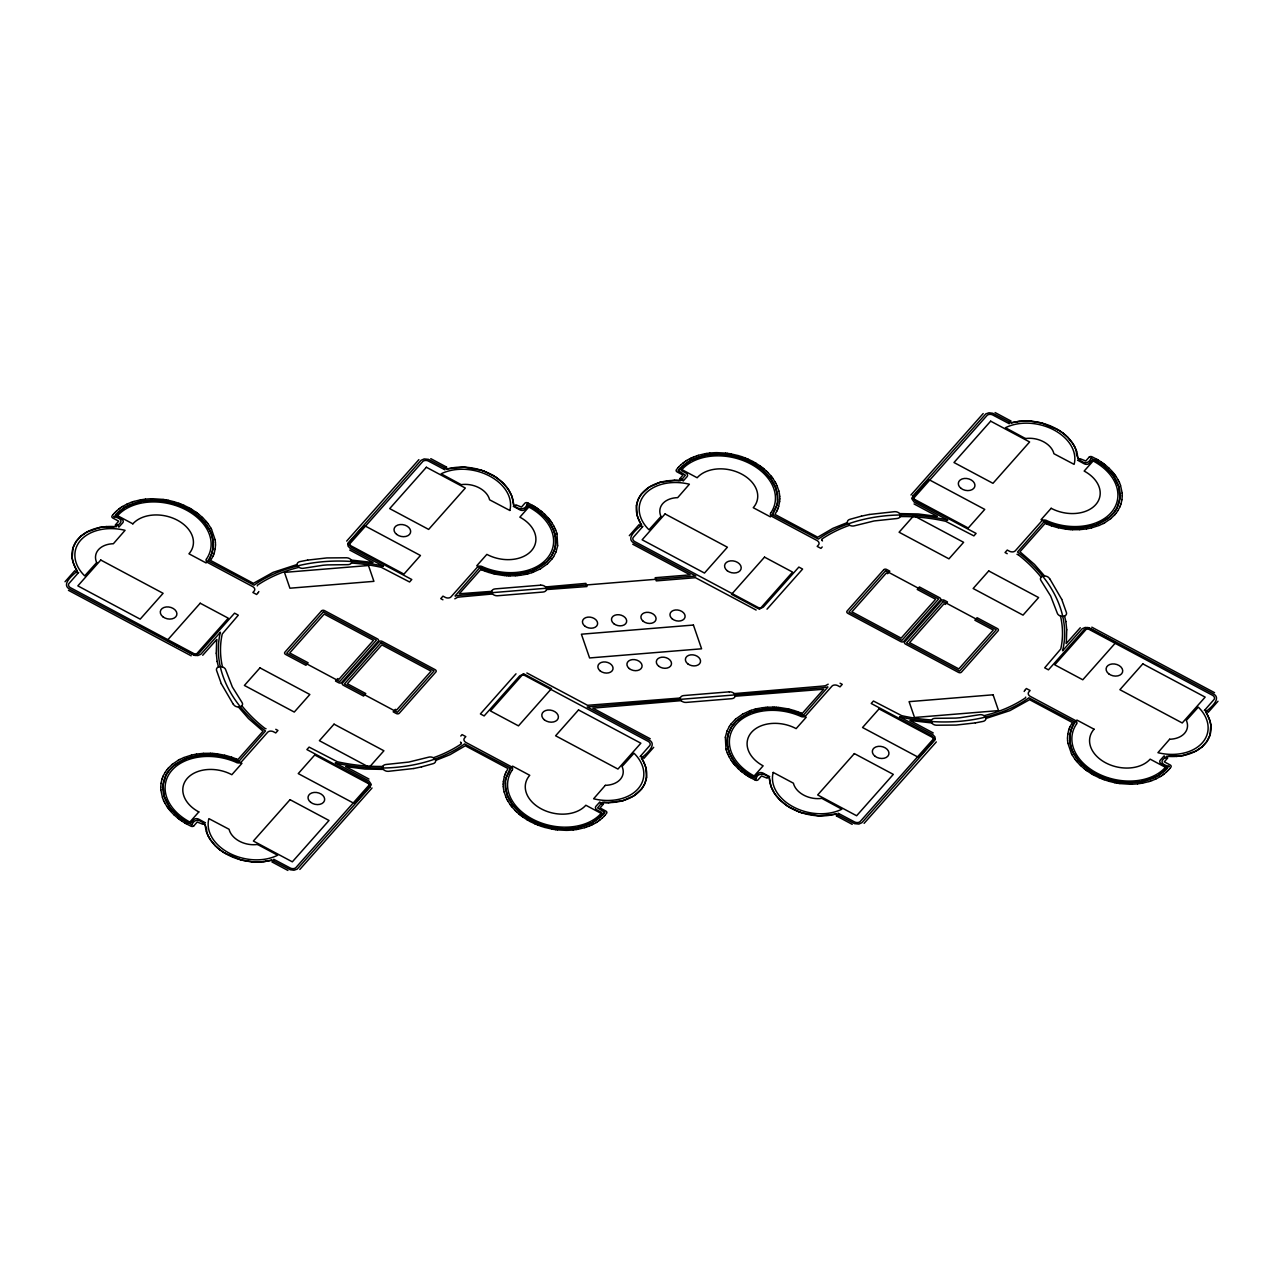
<?xml version="1.0" encoding="UTF-8"?>
<svg xmlns="http://www.w3.org/2000/svg" width="1283" height="1283" viewBox="0 0 1283 1283"><rect width="100%" height="100%" fill="white"/><g stroke="black" fill="none" stroke-linecap="round" stroke-linejoin="round"><path stroke-width="1.5" d="M160.744 787.137L161.049 783.352M215.496 544.986L215.191 548.771M297.111 564.504L273.135 572.346L253.393 583.316L210.62 560.479L212.994 556.213M503.209 784.105L503.353 781.588M505.422 783.143L505.582 788.131M777.578 499.857L777.418 494.869M779.791 498.895L779.647 501.412M985.889 718.496L1009.865 710.654L1029.608 699.684L1072.38 722.521L1070.006 726.787M1067.504 738.014L1067.809 734.229M1122.256 495.863L1121.951 499.648M163.053 784.955L164.176 796.198L168.891 806.029M213.186 547.183L213.122 540.961M505.422 783.127C503.754 777.578 511.292 772.029 509.736 767.667L464.606 743.915A142.654 101.229 12.4 0 1 337.06 763.289L335.232 762.872L368.863 780.914L370.979 783.929L370.178 786.992M777.578 499.873C779.278 505.438 771.548 511.243 773.264 515.333L818.394 539.085A142.654 101.229 12.4 0 1 945.94 519.711L947.768 520.128L914.138 502.086L912.021 499.071L912.822 496.008M1069.814 735.817L1069.878 742.039M1119.947 498.045L1118.824 486.802L1114.109 476.971M216.619 641.019L216.266 653.191M1066.381 641.981L1066.734 629.809M163.053 784.939L165.828 775.509M213.186 547.199L211.855 553.181M216.619 641.003L216.827 639.383L202.714 655.26M503.353 781.523L504.331 776.568M555.491 545.371L555.395 536.663M557.656 545.74L557.014 534.113M725.344 737.26L725.986 748.887M727.509 737.629L727.605 746.337M779.647 501.477L778.669 506.432M1066.381 641.997L1066.173 643.617L1080.286 627.74M1069.814 735.801L1071.145 729.819M1119.947 498.061L1117.172 507.491M636.528 505.294L637.218 515.509M646.472 777.706L645.782 767.491M636.528 505.277L638.116 499.664M646.472 777.723L644.884 783.336M161.049 783.288L161.866 779.599M215.175 548.835L214.373 552.524M555.491 545.387L554.705 548.98M557.656 545.804L556.004 551.931M725.344 737.196L726.996 731.069M727.509 737.613L728.295 734.02M1067.825 734.165L1068.627 730.476M1121.951 499.712L1121.134 503.401M491.678 591.351L459.298 593.756L480.82 569.492L482.007 569.989M546.494 589.571L586.972 586.539L585.898 583.38L545.58 586.956M680.295 698.016L587.55 705.313L526.864 672.95M735.111 696.236L823.702 689.244L802.18 713.508L800.993 713.011M73.067 547.761L72.153 557.8M1209.933 735.239L1210.847 725.2M213.972 553.759L214.341 552.604M161.883 779.535L162.251 778.38M554.705 548.996L551.642 555.78L546.718 561.81M504.347 776.488L504.716 775.333M778.284 507.667L778.653 506.512M728.295 734.004L731.358 727.22L736.282 721.19M1120.749 504.62L1121.117 503.465M1068.659 730.396L1069.028 729.241M73.067 547.761L76.146 541.49L81.086 536.037M1209.933 735.239L1206.854 741.51L1201.914 746.963M211.855 553.198L208.728 561.28L254.082 585.176A142.654 101.229 12.4 0 1 381.628 565.803L383.473 566.22L350.291 548.482L348.046 546.093L347.837 543.286L421.113 460.292L424.176 458.929L428.49 459.362L446.757 468.904L464.189 467.156L481.013 470.155M213.539 554.962L213.956 553.823M162.283 778.316L162.7 777.161M504.748 775.269L505.165 774.13M777.835 508.87L778.252 507.731M1120.3 505.839L1120.717 504.684M1069.044 729.177L1069.461 728.038M1071.145 729.802L1074.272 721.72L1028.918 697.824A142.654 101.229 12.4 0 1 901.372 717.197L899.527 716.78L932.709 734.518L934.954 736.907L935.179 739.666L861.887 822.708L858.888 824.055L854.51 823.638L836.243 814.096L818.811 815.844L801.987 812.845M213.026 556.164L213.507 555.026M162.733 777.097L163.214 775.974M258.829 591.527L258.364 592.441M555.972 551.995L553.647 556.581M505.197 774.066L505.678 772.943M777.322 510.057L777.803 508.934M727.028 731.005L729.353 726.419M1024.171 691.473L1024.636 690.559M1119.786 507.026L1120.267 505.903M1069.493 727.974L1069.974 726.836M638.116 499.664L638.79 498.205M644.884 783.336L644.21 784.795M163.23 775.91L165.042 772.51M505.694 772.879L506.224 771.757M776.776 511.243L777.306 510.121M1119.77 507.09L1117.958 510.49M382.751 766.448L380.843 766.448A140.472 99.673 12.4 0 1 337.413 761.765L309.107 747.107L306.91 749.577L367.114 781.732A4.394 3.111 12.4 0 1 368.494 785.741L295.812 867.709A4.394 3.111 12.4 0 1 290.487 868.142L273.76 859.289A2.374 1.684 12.4 0 1 272.894 861.647L271.916 861.903L287.905 870.435M900.249 516.568L902.157 516.552A140.44 99.657 12.4 0 1 945.603 521.267L973.893 535.893L976.09 533.423L915.886 501.268A4.394 3.111 12.4 0 1 914.506 497.259L987.188 415.291A4.394 3.111 12.4 0 1 992.513 414.858L1009.24 423.711A2.374 1.684 12.4 0 1 1010.106 421.353L1011.084 421.097L995.095 412.565M638.79 498.205L641.436 494.067M644.21 784.795L641.564 788.933M165.828 775.493L167.063 773.328M506.256 771.708L508.084 768.613L465.296 745.776L450.028 754.693L435.611 760.45M776.744 511.292L774.916 514.387L817.704 537.224L832.972 528.307L847.389 522.55M1117.172 507.507L1115.937 509.672M165.09 772.462L166.549 770.313M167.063 773.312L169.292 770.201M553.615 556.63L552.155 558.779M729.385 726.37L730.845 724.221M1115.937 509.688L1113.708 512.799M1117.91 510.538L1116.451 512.687M114.011 516.841C130.225 519.759 113.995 530.136 106.553 526.607M678.29 470.733L679.156 469.61M603.844 813.39L604.71 812.267M1168.941 766.288C1152.775 762.744 1169.07 752.816 1176.447 756.393M112.936 514.756L112.006 515.974A2.197 1.556 12.4 0 0 112.792 518.011L118.694 521.171L115.342 524.955L116.432 525.052A2.374 1.684 12.4 0 1 118.838 527.137L122.847 522.678A3.705 2.63 12.4 0 0 121.516 519.022L116.865 516.536L117.571 515.686A50.839 36.084 12.4 0 1 184.223 508.966A50.839 36.084 12.4 0 1 206.499 559.003M114.075 516.696L125.365 507.026L141.21 501.428M65.016 581.76L74.751 570.727L75.264 571.48A2.374 1.684 12.4 0 0 78.632 572.475L68.881 583.589A4.394 3.111 12.4 0 0 70.26 587.598L193.797 653.544A4.394 3.111 12.4 0 0 199.122 653.095L234.564 613.162L238.301 615.166L222.248 633.994A140.472 99.673 12.4 0 0 222.167 665.54L222.488 666.968M258.252 592.618L256.632 594.478L252.895 592.489L254.371 590.789A4.394 3.111 12.4 0 0 252.639 586.572L207.862 562.66A3.705 2.63 12.4 0 1 206.355 559.163M166.582 770.265L168.249 768.228M552.107 558.827L547.504 563.814M629.312 535.669L639.046 524.635L639.559 525.389A2.374 1.684 12.4 0 0 642.927 526.383L633.193 537.497A4.394 3.111 12.4 0 0 634.572 541.506L758.093 607.452A4.394 3.111 12.4 0 0 763.417 607.003L798.86 567.07L802.597 569.075L767.009 609.168M653.689 747.331L643.954 758.365L643.441 757.611A2.374 1.684 12.4 0 0 640.073 756.617L649.807 745.503A4.394 3.111 12.4 0 0 648.428 741.494L524.907 675.548A4.394 3.111 12.4 0 0 519.583 675.997L484.14 715.93L480.403 713.925L515.991 673.832M730.893 724.173L735.496 719.186M1116.418 512.735L1114.751 514.772M1024.748 690.382L1026.368 688.522L1030.105 690.511L1028.629 692.211A4.394 3.111 12.4 0 0 1030.361 696.428L1075.138 720.34A3.705 2.63 12.4 0 1 1076.645 723.837M1217.984 701.24L1208.249 712.273L1207.736 711.52A2.374 1.684 12.4 0 0 1204.368 710.525L1214.119 699.411A4.394 3.111 12.4 0 0 1212.74 695.402L1089.203 629.456A4.394 3.111 12.4 0 0 1083.878 629.905L1048.436 669.838L1044.699 667.834L1060.752 649.006A140.44 99.657 12.4 0 0 1060.816 617.476L1060.544 616.048M1168.925 766.304L1157.635 775.974L1141.79 781.572M1170.064 768.244L1170.994 767.026A2.197 1.556 12.4 0 0 1170.208 764.989L1164.306 761.829L1167.658 758.045L1166.568 757.948A2.374 1.684 12.4 0 1 1164.162 755.863L1160.153 760.322A3.705 2.63 12.4 0 0 1161.484 763.978L1166.135 766.464L1165.429 767.314A50.839 36.084 12.4 0 1 1098.777 774.034A50.839 36.084 12.4 0 1 1076.501 723.997M641.436 494.051L649.246 487.107L659.831 482.44M641.564 788.949L633.754 795.893L623.169 800.56M241.862 705.81L242.295 706.291A140.472 99.673 12.4 0 0 264.94 728.423L266.03 728.728M1041.138 577.19L1040.705 576.709A140.44 99.657 12.4 0 0 1018.06 554.609M112.984 514.708L113.818 513.729M169.308 770.185L173.991 765.486M678.114 467.637L676.349 469.819A2.197 1.556 12.4 0 0 677.087 471.919L682.989 475.063L679.637 478.864L680.728 478.96A2.374 1.684 12.4 0 1 683.133 481.045L687.159 476.586A3.705 2.63 12.4 0 0 685.812 472.93L681.161 470.444L681.882 469.594A50.839 36.084 12.4 0 1 748.518 462.874A50.839 36.084 12.4 0 1 770.81 512.911M679.172 469.594L680.006 468.616A53.036 37.64 12.4 0 1 751.774 462.746L754.677 464.382M528.323 818.618L531.21 820.254A53.036 37.64 12.4 0 0 602.994 814.4L603.828 813.406M604.886 815.363L606.699 813.117A2.197 1.556 12.4 0 0 605.913 811.081L600.011 807.937L603.363 804.136L602.272 804.04A2.374 1.684 12.4 0 1 599.867 801.955L595.841 806.414A3.705 2.63 12.4 0 0 597.188 810.07L601.839 812.556L601.118 813.406A50.839 36.084 12.4 0 1 534.482 820.126A50.839 36.084 12.4 0 1 512.19 770.089M1113.692 512.815L1109.009 517.514M1169.182 769.271L1170.016 768.292M346.683 541.089L418.899 459.635M191.953 824.873C195.706 814.416 208.279 824.103 206.515 831.833M193.829 825.867L197.229 822.034L202.906 824.279A2.374 1.684 12.4 0 1 205.424 822.804L198.705 819.163A3.705 2.63 12.4 0 0 193.845 819.629L191.119 822.708L189.852 822.05A50.839 36.084 12.4 0 1 170.815 771.628A50.839 36.084 12.4 0 1 236.457 762.439M526.928 504.283C525.517 511.917 513.537 508.742 513.328 502.679M529.943 505.791L519.872 517.161A32.925 23.367 12.4 0 1 531.419 550.744A32.925 23.367 12.4 0 1 486.866 554.384L476.779 565.755A53.036 37.64 12.4 0 0 548.547 559.901A53.036 37.64 12.4 0 0 529.943 505.791L536.952 510.121M454.824 598.808L457.646 597.269A80.252 56.933 12.4 0 1 463.243 596.659L492.576 593.981M370.146 787.008L297.191 869.12L293.983 870.227L290.215 869.73L272.092 860.219L265.324 861.39M299.805 869.457L372.022 788.003M460.789 736.041L462.072 734.614L465.809 736.602L464.334 738.302A4.394 3.111 12.4 0 0 466.066 742.536L510.842 766.432A3.705 2.63 12.4 0 1 512.35 769.928M822.211 546.959L820.928 548.386L817.191 546.398L818.666 544.698A4.394 3.111 12.4 0 0 816.934 540.464L772.158 516.568A3.705 2.63 12.4 0 1 770.65 513.072M910.978 494.997L983.195 413.543M912.855 495.992L985.809 413.88L989.017 412.773L992.785 413.27L1010.908 422.781L1017.676 421.61M828.176 684.192L825.354 685.731A80.252 56.933 12.4 0 1 819.757 686.341L734.213 693.606M753.057 777.209L763.128 765.839A32.925 23.367 12.4 0 1 751.581 732.256A32.925 23.367 12.4 0 1 796.134 728.616L806.221 717.245A53.036 37.64 12.4 0 0 734.453 723.099A53.036 37.64 12.4 0 0 753.057 777.209L746.048 772.879M756.2 778.781C757.162 771.083 769.575 774.178 769.672 780.321M1089.235 457.069L1085.771 460.966L1080.094 458.721A2.374 1.684 12.4 0 1 1077.576 460.196L1084.295 463.837A3.705 2.63 12.4 0 0 1089.155 463.371L1091.881 460.292L1093.148 460.95A50.839 36.084 12.4 0 1 1112.185 511.372A50.839 36.084 12.4 0 1 1046.543 520.561M1091.047 458.127C1087.118 468.536 1074.978 458.881 1076.485 451.167M864.1 823.365L936.317 741.911M113.866 513.665L114.748 512.719M168.298 768.164L172.259 764.363M678.162 467.573L679.044 466.627M680.006 468.6L690.944 460.244L703.934 455.657M602.994 814.4L592.056 822.756L579.066 827.343M603.956 816.373L604.838 815.427M1114.702 514.836L1110.741 518.637M1168.252 770.281L1169.134 769.335M114.796 512.655L115.727 511.741M679.092 466.563L681.048 464.687M603.908 816.437L601.952 818.313M1167.273 771.259L1168.204 770.345M115.775 511.676L116.753 510.778M546.718 561.81L533.568 570.117M736.282 721.19L749.432 712.883M1166.247 772.222L1167.225 771.324M116.801 510.73L118.95 508.966M547.456 563.862L540.4 568.866M681.113 464.638L683.246 462.874M601.887 818.362L599.754 820.126M735.544 719.138L742.6 714.134M1166.199 772.27L1164.05 774.034M81.086 536.037L87.084 531.948M1201.914 746.963L1195.916 751.052M172.323 764.315L178.305 760.226M174.007 765.486L186.548 758.429L202.169 755.062M1108.993 517.514L1096.452 524.571L1080.831 527.938M1110.677 518.685L1104.695 522.774M118.998 508.918L120.105 508.116M683.31 462.826L684.416 462.024M598.584 820.976L599.69 820.174M1162.895 774.884L1164.002 774.082M120.169 508.068L121.324 507.282M684.481 461.976L685.619 461.19M597.381 821.81L598.519 821.024M1161.676 775.718L1162.831 774.932M121.388 507.234L122.575 506.496M685.683 461.142L686.87 460.405M596.13 822.595L597.317 821.858M1160.425 776.504L1161.612 775.766M122.639 506.448L126.568 504.331M686.934 460.356L689.5 458.913M596.066 822.644L593.5 824.087M1160.361 776.552L1156.432 778.669M178.369 760.194L179.636 759.504M540.319 568.898L533.359 572.106M742.681 714.102L749.641 710.894M1103.364 523.496L1104.631 522.806M87.1 531.948L99.529 527.554M1195.9 751.052L1183.471 755.446M689.564 458.881L690.863 458.239M179.716 759.472L183.854 757.563M1016.97 554.272L1018.06 554.577M1103.284 523.528L1099.146 525.437M592.137 824.761L593.436 824.119M126.648 504.283L127.979 503.674M690.944 458.191L692.275 457.582M590.725 825.418L592.056 824.809M1155.021 779.326L1156.352 778.717M218.479 666.968L217.132 661.467M1064.521 616.032L1065.868 621.533M128.043 503.642L130.898 502.487M692.355 457.55L693.718 456.973M589.282 826.027L590.645 825.45M1154.957 779.358L1152.102 780.513M693.798 456.94L696.701 455.866M532.14 570.662L533.552 570.133M183.934 757.531L191.552 755.094M1099.066 525.469L1091.448 527.906M749.448 712.867L750.86 712.338M589.202 826.06L586.299 827.134M130.978 502.455L132.406 501.958M532.124 570.678L519.823 573.677L508.084 574.207M531.852 572.635L533.279 572.138M749.721 710.862L751.148 710.365M750.876 712.322L763.177 709.323L774.916 708.793M1150.594 781.042L1152.022 780.545M849.619 525.26L848.977 525.485A140.44 99.657 12.4 0 0 821.874 539.068L821.569 539.806M433.413 757.756L434.023 757.515A140.472 99.673 12.4 0 0 461.158 743.964L461.431 743.194M132.486 501.926L133.945 501.461M696.781 455.834L698.241 455.369M531.771 572.667L528.756 573.581M751.229 710.333L754.244 709.419M584.759 827.631L586.219 827.166M1149.055 781.539L1150.514 781.074M134.025 501.428L140.376 499.889M698.321 455.337L704.672 453.797M584.679 827.663L578.328 829.203M1148.975 781.572L1142.624 783.111M659.847 482.424L674.473 480.387M623.153 800.576L608.527 802.613M527.153 573.998L528.66 573.613M754.34 709.387L755.847 709.002M861.502 516.119L849.699 519.39A4.763 3.368 12.4 0 0 847.983 523.881A4.763 3.368 12.4 0 0 854.414 525.805L874.156 520.946L896.705 518.54A4.763 3.368 12.4 0 0 900.345 514.9A4.763 3.368 12.4 0 0 894.796 511.66L869.184 514.499M421.498 766.881L433.301 763.61A4.763 3.368 12.4 0 0 435.017 759.119A4.763 3.368 12.4 0 0 428.586 757.195L408.844 762.054L386.295 764.46A4.763 3.368 12.4 0 0 382.655 768.1A4.763 3.368 12.4 0 0 388.204 771.34L413.816 768.501M861.518 516.119L869.168 514.499M421.482 766.881L413.832 768.501M525.533 574.367L527.072 574.014M1091.368 527.922L1086.525 528.901M191.632 755.078L196.475 754.099M755.928 708.986L757.467 708.633M703.966 455.641L708.745 454.824M525.453 574.399L520.529 575.249M757.547 708.601L762.471 707.751M579.034 827.359L574.255 828.176M99.545 527.554L106.537 526.607M1183.455 755.446L1176.463 756.393M140.456 499.873L145.428 499.135M141.242 501.428L142.814 501.156M704.752 453.781L706.34 453.508M576.66 829.492L578.248 829.219M1140.186 781.844L1141.758 781.572M1142.544 783.127L1137.572 783.865M307.615 560.11L299.901 561.601A4.763 3.368 12.4 0 0 297.512 565.851A4.763 3.368 12.4 0 0 303.718 568.241L322.883 565.274A161.578 114.652 12.4 0 1 327.422 564.905L347.517 564.664A4.763 3.368 12.4 0 0 351.783 561.425A4.763 3.368 12.4 0 0 346.683 557.784L326.86 557.929L307.647 560.11M975.385 722.89L983.099 721.399A4.763 3.368 12.4 0 0 985.488 717.149A4.763 3.368 12.4 0 0 979.282 714.759L960.117 717.726A161.578 114.652 12.4 0 1 955.578 718.095L935.483 718.336A4.763 3.368 12.4 0 0 931.217 721.575A4.763 3.368 12.4 0 0 936.317 725.216L956.14 725.071L975.353 722.89M142.846 501.14L163.021 500.995L182.908 506.609M706.42 453.492L709.724 453.043M1086.428 528.917L1079.677 529.638M196.572 754.083L203.323 753.362M576.58 829.508L573.276 829.957M1140.154 781.86L1119.979 782.005L1100.092 776.391M1017.676 421.61L1019.071 421.417M265.324 861.39L263.929 861.583M708.761 454.824L718.769 454.246M520.449 575.265L517.113 575.618M762.551 707.735L765.887 707.382M574.239 828.176L564.231 828.754M1019.087 421.417L1024.091 421.049M263.913 861.583L258.909 861.951M145.524 499.135L150.64 498.782M709.82 453.043L714.936 452.691M573.18 829.957L568.064 830.309M1137.476 783.865L1132.36 784.218M1080.815 527.938L1063.815 527.249L1044.089 521.716L1017.499 552.011A142.654 101.229 12.4 0 1 1062.901 649.471L1062.581 650.77L1082.146 628.766L1085.177 627.451L1088.946 627.708L1213.461 693.943C1222.282 698.577 1209.516 708.633 1206.068 711.632L1207.72 715.497M515.381 575.73L517.017 575.618M765.983 707.382L767.619 707.27M202.185 755.062L219.185 755.751L238.911 761.284L265.501 730.989A142.654 101.229 12.4 0 1 220.099 633.529L220.419 632.23L200.854 654.234L197.887 655.549L194.118 655.308L69.539 589.057C60.622 584.246 73.676 574.367 76.932 571.368L75.28 567.503M1079.58 529.654L1072.62 529.703M515.285 575.746L510.089 575.842M767.715 707.254L772.911 707.158M203.42 753.346L210.38 753.297M1024.107 421.049L1030.698 421.193M258.893 861.951L252.302 861.807M715.032 452.691L716.7 452.658M150.736 498.782L152.388 498.75M1130.612 784.25L1132.264 784.218M566.3 830.342L567.968 830.309M674.473 480.387L678.883 480.516M608.527 802.613L604.117 802.484M716.796 452.642L725.601 453.124M152.485 498.734L163.085 499.424M1130.515 784.266L1119.915 783.576M566.204 830.358L557.399 829.876M718.785 454.246L722.185 454.39M508.325 575.794L510.009 575.842M772.991 707.158L774.675 707.206M564.215 828.754L560.815 828.61M1044.522 575.955L1034.467 564.408L1019.953 551.77L1045.116 523.4L1046.319 523.897M238.478 707.045L248.533 718.592L263.047 731.23L237.884 759.6L236.681 759.103M1070.84 529.606L1072.524 529.703M508.068 574.207L491.052 571.48M506.544 575.698L508.228 575.794M774.772 707.206L776.456 707.302M774.932 708.793L791.948 711.52M210.476 753.297L212.16 753.394M678.883 480.516L681.113 480.291L685.427 475.191L678.322 470.749M604.117 802.484L601.887 802.709L597.573 807.921L604.678 812.251M722.201 454.39L729.049 455.16M1069.06 529.478L1070.744 529.606M504.748 575.57L506.448 575.698M776.552 707.302L778.252 707.43M212.256 753.394L213.94 753.522M560.799 828.61L553.951 827.84M1030.714 421.193L1041.732 423.021M252.286 861.807L241.268 859.979M1067.264 529.286L1068.964 529.462M502.968 575.377L504.652 575.554M778.348 707.446L780.032 707.623M214.036 753.538L215.736 753.714M725.697 453.124L727.381 453.332M1065.483 529.077L1067.167 529.286M502.872 575.377L495.847 574.255M780.128 707.623L787.153 708.745M215.833 753.714L217.517 753.923M555.619 829.668L557.303 829.876M727.477 453.348L729.161 453.605M1065.387 529.061L1058.379 527.762M163.182 499.44L164.865 499.696M1118.135 783.304L1119.818 783.56M217.613 753.939L224.621 755.238M553.839 829.395L555.523 829.652M729.257 453.621L730.941 453.909M729.065 455.16L740.82 458.047M164.962 499.712L166.646 500.001M1116.354 782.999L1118.038 783.288M553.935 827.84L542.18 824.953M552.059 829.091L553.743 829.379M731.037 453.925L737.982 455.545M166.742 500.017L168.426 500.338M1114.574 782.662L1116.258 782.983M551.963 829.075L545.018 827.455M168.506 500.37L173.686 501.637M494.083 573.854L495.751 574.223M787.249 708.777L788.917 709.146M1114.494 782.63L1109.314 781.363M1056.615 527.345L1058.283 527.746M492.319 573.437L493.987 573.838M789.013 709.162L790.681 709.563M224.717 755.254L226.385 755.655M1041.748 423.037L1057.962 429.757M241.252 859.963L225.038 853.243M1056.534 527.313L1051.435 525.822M492.223 573.405L488.855 572.459M790.777 709.595L794.145 710.541M226.466 755.687L231.565 757.178M738.078 455.561L741.43 456.588M491.036 571.464L479.553 567.904L455.064 595.986A82.304 58.409 12.4 0 1 462.682 595.071L695.787 576.035L633.834 542.966C624.917 538.138 638.004 528.307 641.227 525.276L638.79 519.823M173.782 501.653L178.818 503.273M1109.218 781.347L1104.182 779.727M791.964 711.536L803.543 715.032L827.936 687.014A82.304 58.409 12.4 0 1 820.318 687.929L587.213 706.965L649.166 740.034C657.987 744.669 645.221 754.853 641.773 757.724L644.21 763.177M544.922 827.439L541.57 826.412M488.759 572.426L485.439 571.32M794.241 710.574L797.561 711.68M481.029 470.155L482.424 470.62M801.971 812.845L800.576 812.38M1051.338 525.789L1046.399 523.945M741.51 456.62L744.798 457.806M740.836 458.047L751.774 462.73A53.036 37.64 12.4 0 1 770.393 516.841L753.249 507.699A32.925 23.367 12.4 0 0 741.702 474.117A32.925 23.367 12.4 0 0 697.15 477.757L680.006 468.6M542.164 824.953L531.226 820.27A53.036 37.64 12.4 0 1 512.607 766.159L529.751 775.301A32.925 23.367 12.4 0 0 541.298 808.883A32.925 23.367 12.4 0 0 585.85 805.243L602.994 814.4M541.49 826.38L538.202 825.194M231.662 757.211L236.601 759.055M482.44 470.636L483.819 471.134M800.56 812.364L799.181 811.866M1102.498 779.102L1104.086 779.695M485.343 571.288L482.103 570.037M797.657 711.712L800.897 712.963M178.914 503.305L180.502 503.898M483.835 471.134L493.057 475.48M799.165 811.866L789.943 807.52M744.894 457.839L748.085 459.17M1102.418 779.07L1099.21 777.739M180.582 503.93L183.79 505.261M538.106 825.161L534.915 823.83M1091.063 458.111L1102.546 464.975M191.905 824.873L180.454 818.025M527.874 502.952L527.65 502.856A2.197 1.556 12.4 0 0 524.955 503.144L521.475 507.058L515.798 504.812A2.374 1.684 12.4 0 1 513.28 506.288L520 509.928A3.705 2.63 12.4 0 0 524.843 509.463L527.586 506.384L528.853 507.042A50.839 36.084 12.4 0 1 547.889 557.464A50.839 36.084 12.4 0 1 482.248 566.653M755.254 780.096L755.382 780.16A2.197 1.556 12.4 0 0 758.045 779.856L761.525 775.942L767.202 778.188A2.374 1.684 12.4 0 1 769.72 776.712L763 773.072A3.705 2.63 12.4 0 0 758.157 773.537L755.414 776.616L754.147 775.958A50.839 36.084 12.4 0 1 735.111 725.536A50.839 36.084 12.4 0 1 800.752 716.347M748.181 459.202L752.848 461.479M1100.06 776.391L1094.062 773.376M1099.114 777.706L1094.463 775.429M183.886 505.294L188.537 507.571M182.94 506.609L188.938 509.624M534.819 823.798L530.152 821.521M756.136 610.05L695.45 577.687L656.287 580.894L655.196 577.719L690.174 574.864L632.744 544.217M527.954 503L532.525 505.374M526.944 504.283L529.943 505.791M756.056 778.717L753.057 777.209M755.046 780L750.475 777.626M1025.502 438.545L1005.455 427.72A42.804 30.375 12.4 0 1 1054.001 429.997A42.804 30.375 12.4 0 1 1074.112 464.366L1053.92 453.717A21.891 15.54 12.4 0 0 1025.502 438.561M914.057 503.962L937.392 516.424L918.243 513.97L899.64 513.601M1007.219 553.695L1005.054 552.54L1007.251 550.054L1009.817 551.401A4.394 3.111 12.4 0 0 1015.366 550.728L1041.716 521.026A3.705 2.63 12.4 0 1 1046.319 520.417M1091.801 627.179L1214.568 692.692M430.799 458.656L446.773 467.188L445.81 467.445A2.374 1.684 12.4 0 0 444.928 469.803L428.201 460.95A4.394 3.111 12.4 0 0 422.877 461.383L350.211 543.351A4.394 3.111 12.4 0 0 351.59 547.36L411.779 579.515L409.582 581.985L381.292 567.327A140.472 99.673 12.4 0 0 351.414 563.029M840.076 683.214L842.241 684.368L840.044 686.854L837.494 685.507A4.394 3.111 12.4 0 0 832.154 685.94L805.58 715.882A3.705 2.63 12.4 0 1 800.977 716.491M933.238 732.946L909.92 720.485L931.731 722.922M349.762 550.054L373.08 562.515L351.269 560.078M442.924 599.786L440.759 598.632L442.956 596.146L445.506 597.493A4.394 3.111 12.4 0 0 450.846 597.06L477.42 567.118A3.705 2.63 12.4 0 1 482.023 566.509M852.201 824.344L836.227 815.812L837.19 815.555A2.374 1.684 12.4 0 0 838.072 813.197L854.799 822.05A4.394 3.111 12.4 0 0 860.123 821.617L932.789 739.649A4.394 3.111 12.4 0 0 931.41 735.64L871.221 703.485L873.418 701.015L901.708 715.673A140.44 99.657 12.4 0 0 931.602 719.971M650.256 738.783L592.826 708.136L681.209 700.646M68.432 590.308L191.199 655.821M275.781 729.305L277.946 730.46L275.749 732.946L273.183 731.599A4.394 3.111 12.4 0 0 267.634 732.272L241.284 761.974A3.705 2.63 12.4 0 1 236.681 762.583M368.943 779.038L345.608 766.576L364.757 769.03L383.36 769.399M257.498 844.455L277.673 855.216A42.804 30.375 12.4 0 1 228.999 853.003A42.804 30.375 12.4 0 1 208.888 818.634L229.08 829.283A21.891 15.54 12.4 0 0 257.498 844.439M1096.837 459.282L1091.945 456.764A2.197 1.556 12.4 0 0 1089.251 457.053M752.929 461.527L755.863 463.179M1092.94 774.595L1094.383 775.381M188.617 507.619L190.06 508.405M530.071 821.473L527.137 819.821M186.163 823.718L191.087 826.252A2.197 1.556 12.4 0 0 193.749 825.947M1096.917 459.33L1098.328 460.148M1094.046 773.36L1089.86 770.778M1091.432 773.729L1092.859 774.547M532.605 505.422L534.033 506.24M748.967 776.76L750.395 777.578M190.141 508.453L191.568 509.271M188.954 509.64L193.14 512.222M184.672 822.852L186.083 823.67M493.057 475.496L496.056 477.372M789.943 807.504L786.944 805.628M1057.978 429.757L1059.181 430.495M225.022 853.243L223.819 852.505M1098.408 460.196L1101.215 461.976M755.944 463.227L760.145 465.986M754.693 464.382L761.348 469.001M1091.368 773.681L1087.166 770.923M534.113 506.288L535.492 507.138M747.508 775.862L748.887 776.712M191.632 509.319L195.834 512.077M528.307 818.618L521.652 813.999M527.056 819.773L522.855 817.014M184.592 822.804L181.785 821.024M535.572 507.186L536.919 508.068M746.081 774.932L747.428 775.814M1059.774 430.896L1063.174 433.317M223.226 852.104L219.826 849.683M496.072 477.372L502.952 482.953L508.293 489.304M786.928 805.628L780.048 800.047L774.707 793.696M1101.295 462.024L1102.61 462.938M1089.844 770.762L1079.244 761.557L1072.893 752.063M536.984 508.132L538.315 509.03M744.685 773.97L746.016 774.868M193.156 512.238L203.756 521.443L210.107 530.937M180.39 820.062L181.705 820.976M1102.674 463.003L1103.957 463.933M760.21 466.034L761.493 466.98M1085.803 769.928L1087.086 770.875M538.379 509.094L540.977 511.051M536.968 510.137L545.211 517.306M746.032 772.863L737.789 765.694M744.621 773.906L742.023 771.949M195.914 512.125L197.197 513.072M521.507 816.02L522.79 816.966M179.043 819.067L180.326 819.997M1104.038 463.981L1105.272 464.959M1102.562 464.991L1106.219 467.99M761.573 467.028L762.808 467.99M1084.488 768.918L1085.739 769.88M197.261 513.12L198.512 514.082M520.192 815.01L521.427 815.972M180.438 818.009L176.781 815.01M177.728 818.041L178.962 819.019M1063.19 433.317L1065.788 435.482M219.81 849.683L217.212 847.518M1105.353 465.007L1108.977 468.167M762.872 468.038L764.091 469.033M761.364 469.001L762.567 469.995M1084.424 768.87L1080.799 765.71M541.041 511.099L542.244 512.093M740.756 770.907L741.959 771.901M198.576 514.13L202.201 517.29M520.433 813.005L521.636 813.999M518.909 813.967L520.128 814.962M177.647 817.993L174.023 814.833M764.155 469.097L766.512 471.198M762.583 470.011L770.81 478.816M542.324 512.142L544.682 514.258M740.676 770.858L738.318 768.742M520.417 812.989L512.19 804.184M518.845 813.903L516.488 811.802M1065.804 435.498L1067.729 437.327M217.196 847.502L215.271 845.673M1106.235 468.006L1111.479 473.459M176.765 814.994L171.521 809.541M1109.041 468.215L1112.281 471.583M1025.726 697.102L1025.454 697.872A140.44 99.657 12.4 0 1 984.061 715.673M1079.645 764.588L1080.735 765.646M766.576 471.262L767.651 472.32M544.73 514.307L547.969 517.674M738.27 768.693L735.031 765.326M515.349 810.68L516.424 811.738M202.265 517.354L203.356 518.412M257.274 585.898L257.546 585.128A140.472 99.673 12.4 0 1 298.939 567.327M173.959 814.785L170.719 811.417M1067.729 437.327L1072.925 443.726M215.271 845.673L210.075 839.274M1079.58 764.524L1077.495 762.294M767.715 472.385L770.81 475.801M515.285 810.615L512.19 807.199M203.42 518.476L205.505 520.706M545.227 517.322L548.98 521.86M737.773 765.678L734.02 761.14M1112.329 471.647L1113.275 472.753M1076.485 761.108L1077.431 762.23M821.745 539.983L822.483 540.945M548.033 517.739L548.98 518.845M734.02 764.155L734.967 765.261M461.255 743.017L460.517 742.055M205.569 520.77L206.515 521.892M169.725 810.247L170.671 811.353M1113.339 472.818L1114.237 473.956M1111.495 473.475L1112.409 474.598M1075.523 759.921L1076.437 761.044M770.875 475.865L771.773 476.987M549.028 518.909L549.942 520.048M733.058 762.952L733.972 764.091M511.227 806.013L512.125 807.135M206.563 521.956L207.477 523.079M170.591 808.402L171.505 809.525M168.763 809.044L169.661 810.182M1114.285 474.02L1115.152 475.175M1112.409 474.614L1114.093 476.955M1074.625 758.702L1075.475 759.857M771.821 477.051L772.687 478.206M732.16 761.733L733.01 762.888M549.99 520.112L550.84 521.267M510.313 804.794L511.179 805.949M207.525 523.143L208.375 524.298M170.591 808.386L168.907 806.045M167.848 807.825L168.715 808.98M1050.023 579.242L1049.205 578.136A4.763 3.368 12.4 0 0 1042.774 576.211A4.763 3.368 12.4 0 0 1041.074 580.686L1050.665 596.05L1057.272 613.13A4.763 3.368 12.4 0 0 1062.837 616.369A4.763 3.368 12.4 0 0 1066.478 612.713L1061.715 599.321M232.977 703.758L233.795 704.864A4.763 3.368 12.4 0 0 240.226 706.789A4.763 3.368 12.4 0 0 241.926 702.314L232.335 686.95L225.728 669.87A4.763 3.368 12.4 0 0 220.163 666.631A4.763 3.368 12.4 0 0 216.522 670.287L221.285 683.679M1050.039 579.258L1061.699 599.305M232.961 703.742L221.301 683.695M1115.2 475.239L1116.002 476.394M1074.577 758.638L1072.203 754.965M772.719 478.27L775.092 481.943M770.826 478.832L775.493 487.315L777.418 494.853M734.02 761.124L729.851 753.875M731.294 760.498L732.112 761.669M550.888 521.331L551.706 522.502M548.98 521.876L553.149 529.125M512.174 804.168L507.507 795.685L505.582 788.147M510.281 804.73L507.908 801.057M208.423 524.362L210.797 528.035M166.998 806.606L167.8 807.761M774.707 793.68L771.179 786.832L769.672 780.337M508.293 489.32L511.821 496.168L513.328 502.663M1116.05 476.474L1118.263 480.179M731.262 760.434L729.049 756.729M551.738 522.566L553.951 526.271M166.95 806.526L164.737 802.821M1072.925 443.742L1074.448 446.34M210.075 839.258L208.552 836.66M1071.513 753.698L1072.171 754.901M775.124 482.007L775.798 483.21M507.202 799.79L507.876 800.993M210.829 528.099L211.487 529.302M1074.448 446.34L1076.485 451.151M1207.736 715.513L1209.933 720.854M75.264 567.487L73.067 562.146M208.552 836.66L206.515 831.849M1118.295 480.243L1118.904 481.446M1071.465 753.634L1067.921 743.306M775.83 483.274L777.033 485.776M729.001 756.665L727.814 754.163M553.999 526.335L555.186 528.837M507.17 799.726L505.967 797.224M211.535 529.366L215.079 539.694M164.096 801.554L164.705 802.757M1118.936 481.526L1119.498 482.745M1072.877 752.046L1071.818 749.593M210.123 530.954L211.182 533.407M163.502 800.255L164.064 801.474M638.79 519.807L637.218 515.509M644.21 763.193L645.782 767.491M1119.514 482.809L1120.508 485.327M777.049 485.84L778.829 490.988M729.851 753.859L728.135 748.871M727.269 752.88L727.782 754.099M555.218 528.901L555.731 530.12M553.149 529.141L554.865 534.129M505.951 797.16L504.171 792.012M163.486 800.191L162.492 797.673M1071.802 749.577L1069.894 742.055M727.253 752.8L726.37 750.266M555.747 530.2L556.63 532.734M211.198 533.423L213.106 540.945M1120.524 485.407L1122.176 493.185M162.476 797.593L160.824 789.815M1209.933 720.87L1210.847 725.2M73.067 562.13L72.153 557.8M726.018 748.951L726.354 750.202M556.646 532.798L556.982 534.049M778.845 491.052L779.374 493.602M728.135 748.855L727.605 746.353M554.865 534.145L555.395 536.647M504.155 791.948L503.626 789.398M1065.868 621.565L1066.734 629.777M1067.905 743.226L1067.6 740.676M779.39 493.682L779.711 496.232M503.61 789.318L503.289 786.768M215.095 539.774L215.4 542.324M217.132 661.435L216.266 653.223M1122.176 493.265L1122.256 495.799M1067.584 740.612L1067.504 738.078M779.711 496.296L779.791 498.83M503.289 786.704L503.209 784.17M215.416 542.388L215.496 544.922M160.824 789.735L160.744 787.201M77.333 570.919A45.723 32.444 12.4 0 1 116.496 526.752M271.804 860.011A45.723 32.444 12.4 0 1 205.248 824.488M641.356 758.173A45.723 32.444 12.4 0 1 602.208 802.34M446.901 469.081A45.723 32.444 12.4 0 1 513.457 504.604M1205.667 712.081A45.723 32.444 12.4 0 1 1166.504 756.248M1011.196 422.989A45.723 32.444 12.4 0 1 1077.752 458.512M641.644 524.827A45.723 32.444 12.4 0 1 680.792 480.66M836.099 813.919A45.723 32.444 12.4 0 1 769.543 778.396M509.816 510.458L489.609 499.809A21.891 15.54 12.4 0 0 461.206 484.653L441.144 473.812A42.804 30.375 12.4 0 1 489.705 476.089A42.804 30.375 12.4 0 1 509.816 510.458M773.216 772.43L773.184 772.542A42.804 30.375 12.4 0 0 793.295 806.911A42.804 30.375 12.4 0 0 841.856 809.188L821.81 798.363A21.891 15.54 12.4 0 1 793.407 783.191L773.216 772.43M96.658 562.596L84.694 575.875A42.804 30.375 12.4 0 1 80.701 540.191A42.804 30.375 12.4 0 1 125.076 530.312L113.369 543.735A21.891 15.54 12.4 0 0 96.69 562.579M100.764 560.029L77.846 585.882L140.184 619.144L163.101 593.307L100.764 560.029M200.212 603.218L167.223 640.442L195.273 655.405L228.262 618.181L200.212 603.218M364.356 525.549L347.853 544.168L403.953 574.11L420.455 555.491L364.356 525.549M426.373 467.253L389.695 508.613L428.65 529.414L465.328 488.053L426.373 467.253M259.984 667.866L244.395 685.443L294.272 712.065L309.844 694.488L259.984 667.866M321.552 610.852L284.874 652.213A2.197 1.556 12.4 0 0 285.644 654.458L305.915 665.268L308.112 662.782L289.717 652.967L324.182 614.092L373.433 640.377L338.969 679.252L337.718 678.595L335.521 681.065L338.632 682.732A2.197 1.556 12.4 0 0 341.599 682.492L378.277 641.131A2.197 1.556 12.4 0 0 377.507 638.902L324.519 610.612A2.197 1.556 12.4 0 0 321.552 610.852M323.412 611.863L286.751 653.207L339.738 681.498L376.4 640.137L323.412 611.863M198.833 811.931L188.745 823.301A53.036 37.64 12.4 0 1 170.142 769.191A53.036 37.64 12.4 0 1 241.926 763.337L231.838 774.707A32.925 23.367 12.4 0 0 187.286 778.348A32.925 23.367 12.4 0 0 198.833 811.931M379.207 641.628L342.545 682.989A2.197 1.556 12.4 0 0 343.315 685.234L363.57 696.044L365.767 693.558L347.372 683.743L381.853 644.868L431.088 671.153L396.623 710.028L395.372 709.371L393.175 711.84L396.287 713.508A2.197 1.556 12.4 0 0 399.254 713.268L435.931 671.907A2.197 1.556 12.4 0 0 435.162 669.678L382.174 641.388A2.197 1.556 12.4 0 0 379.207 641.628M381.083 642.639L344.405 683.983L397.393 712.273L434.055 670.913L381.083 642.639M334.045 724.157L319.387 740.692L369.247 767.314L383.906 750.78L334.045 724.157M314.752 754.981L298.249 773.601L354.349 803.543L370.851 784.923L314.752 754.981M290.038 799.678L253.376 841.039L292.332 861.839L329.009 820.479L290.038 799.678M660.953 516.504L648.99 529.783A42.804 30.375 12.4 0 1 645.012 494.099A42.804 30.375 12.4 0 1 689.388 484.22L677.681 497.644A21.891 15.54 12.4 0 0 660.986 516.488M523.432 673.687L490.427 710.91L518.476 725.873L551.482 688.65L523.432 673.687M665.059 513.938L642.141 539.79L704.479 573.052L727.397 547.216L665.059 513.938M578.521 709.948L555.603 735.784L617.941 769.062L640.859 743.21L578.521 709.948M764.524 557.127L731.518 594.35L759.568 609.313L792.573 572.09L764.524 557.127M605.319 785.356L593.612 798.78A42.804 30.375 12.4 0 0 637.988 788.901A42.804 30.375 12.4 0 0 634.01 753.217L622.047 766.496A21.891 15.54 12.4 0 1 605.319 785.34M928.651 479.457L912.149 498.077L968.248 528.019L984.751 509.399L928.651 479.457M990.668 421.161L953.991 462.521L992.962 483.322L1029.624 441.961L990.668 421.161M913.753 515.686L899.094 532.22L948.955 558.843L963.613 542.308L913.753 515.686M883.746 569.732L847.069 611.093A2.197 1.556 12.4 0 0 847.838 613.322L900.826 641.612A2.197 1.556 12.4 0 0 903.793 641.372L940.455 600.011A2.197 1.556 12.4 0 0 939.685 597.766L919.43 586.956L917.233 589.442L935.628 599.257L901.147 638.132L851.912 611.847L886.377 572.972L887.628 573.629L889.825 571.16L886.713 569.492A2.197 1.556 12.4 0 0 883.746 569.732M885.607 570.727L848.945 612.087L901.917 640.361L938.595 599.017L885.607 570.727M941.401 600.508L904.723 641.869A2.197 1.556 12.4 0 0 905.493 644.098L958.481 672.388A2.197 1.556 12.4 0 0 961.448 672.148L998.126 630.787A2.197 1.556 12.4 0 0 997.356 628.542L977.085 617.732L974.888 620.218L993.283 630.033L958.818 668.908L909.567 642.623L944.031 603.748L945.282 604.405L947.479 601.935L944.368 600.268A2.197 1.556 12.4 0 0 941.401 600.508M943.262 601.502L906.6 642.863L959.588 671.137L996.25 629.793L943.262 601.502M988.728 570.935L973.155 588.512L1023.016 615.134L1038.605 597.557L988.728 570.935M1051.162 508.293L1041.074 519.663A53.036 37.64 12.4 0 0 1112.858 513.809A53.036 37.64 12.4 0 0 1094.255 459.699L1084.167 471.069A32.925 23.367 12.4 0 1 1095.714 504.652A32.925 23.367 12.4 0 1 1051.162 508.293M879.047 708.89L862.545 727.509L918.644 757.451L935.147 738.832L879.047 708.89M854.35 753.586L817.672 794.947L856.627 815.747L893.305 774.387L854.35 753.586M1087.727 627.595L1054.738 664.819L1082.788 679.782L1115.777 642.558L1087.727 627.595M1142.816 663.856L1119.899 689.693L1182.236 722.971L1205.154 697.118L1142.816 663.856M1169.631 739.265L1157.924 752.688A42.804 30.375 12.4 0 0 1202.299 742.809A42.804 30.375 12.4 0 0 1198.306 707.125L1186.342 720.404A21.891 15.54 12.4 0 1 1169.615 739.249M368.478 565.514L284.473 572.378L289.91 588.207L373.914 581.343L368.478 565.514M540.656 585.176L495.158 588.897A4.763 3.368 12.4 0 0 491.79 592.698A4.763 3.368 12.4 0 0 497.515 595.761L543.014 592.04A4.763 3.368 12.4 0 0 546.382 588.239A4.763 3.368 12.4 0 0 540.656 585.176M693.413 625.046L581.407 634.203L589.587 657.954L701.593 648.797L693.413 625.046M729.273 691.842L683.775 695.562A4.763 3.368 12.4 0 0 680.407 699.363A4.763 3.368 12.4 0 0 686.132 702.41L731.631 698.706A4.763 3.368 12.4 0 0 735.015 694.889A4.763 3.368 12.4 0 0 729.273 691.842M993.09 694.793L909.086 701.657L914.522 717.486L998.527 710.622L993.09 694.793M1094.046 729.209L1076.918 720.068A53.036 37.64 12.4 0 0 1095.522 774.162A53.036 37.64 12.4 0 0 1167.289 768.309L1150.145 759.151A32.925 23.367 12.4 0 1 1105.609 762.792A32.925 23.367 12.4 0 1 1094.046 729.209M132.855 523.849L115.711 514.691A53.036 37.64 12.4 0 1 187.478 508.838A53.036 37.64 12.4 0 1 206.082 562.932L188.954 553.791A32.925 23.367 12.4 0 0 177.391 520.208A32.925 23.367 12.4 0 0 132.855 523.849M600.219 670.945A7.682 5.453 12.4 0 0 612.841 669.582A7.682 5.453 12.4 0 0 603.315 661.98A7.682 5.453 12.4 0 0 600.219 670.945M584.807 626.088A7.682 5.453 12.4 0 0 597.413 624.725A7.682 5.453 12.4 0 0 587.887 617.123A7.682 5.453 12.4 0 0 584.807 626.088M629.279 668.571A7.682 5.453 12.4 0 0 641.885 667.208A7.682 5.453 12.4 0 0 632.375 659.606A7.682 5.453 12.4 0 0 629.279 668.571M613.851 623.714A7.682 5.453 12.4 0 0 626.473 622.351A7.682 5.453 12.4 0 0 616.947 614.749A7.682 5.453 12.4 0 0 613.851 623.714M658.676 666.166A7.682 5.453 12.4 0 0 671.298 664.802A7.682 5.453 12.4 0 0 661.771 657.201A7.682 5.453 12.4 0 0 658.676 666.166M643.248 621.309A7.682 5.453 12.4 0 0 655.87 619.962A7.682 5.453 12.4 0 0 646.343 612.36A7.682 5.453 12.4 0 0 643.248 621.309M687.736 663.792A7.682 5.453 12.4 0 0 700.342 662.429A7.682 5.453 12.4 0 0 690.815 654.843A7.682 5.453 12.4 0 0 687.736 663.792M672.308 618.935A7.682 5.453 12.4 0 0 684.914 617.588A7.682 5.453 12.4 0 0 675.387 609.986A7.682 5.453 12.4 0 0 672.308 618.935M162.861 616.754A8.42 5.966 12.4 0 0 176.685 615.279A8.42 5.966 12.4 0 0 166.245 606.955A8.42 5.966 12.4 0 0 162.861 616.754M310.614 802.26A8.42 5.966 12.4 0 0 324.439 800.768A8.42 5.966 12.4 0 0 313.998 792.445A8.42 5.966 12.4 0 0 310.614 802.26M544.377 719.859A8.42 5.966 12.4 0 0 558.185 718.384A8.42 5.966 12.4 0 0 547.761 710.06A8.42 5.966 12.4 0 0 544.377 719.859M396.607 534.37A8.42 5.966 12.4 0 0 410.432 532.878A8.42 5.966 12.4 0 0 399.991 524.555A8.42 5.966 12.4 0 0 396.607 534.37M1108.672 673.767A8.42 5.966 12.4 0 0 1122.497 672.292A8.42 5.966 12.4 0 0 1112.056 663.969A8.42 5.966 12.4 0 0 1108.672 673.767M960.919 488.278A8.42 5.966 12.4 0 0 974.727 486.786A8.42 5.966 12.4 0 0 964.303 478.463A8.42 5.966 12.4 0 0 960.919 488.278M727.156 570.662A8.42 5.966 12.4 0 0 740.981 569.187A8.42 5.966 12.4 0 0 730.54 560.863A8.42 5.966 12.4 0 0 727.156 570.662M874.926 756.168A8.42 5.966 12.4 0 0 888.734 754.677A8.42 5.966 12.4 0 0 878.31 746.353A8.42 5.966 12.4 0 0 874.926 756.168"/></g></svg>
